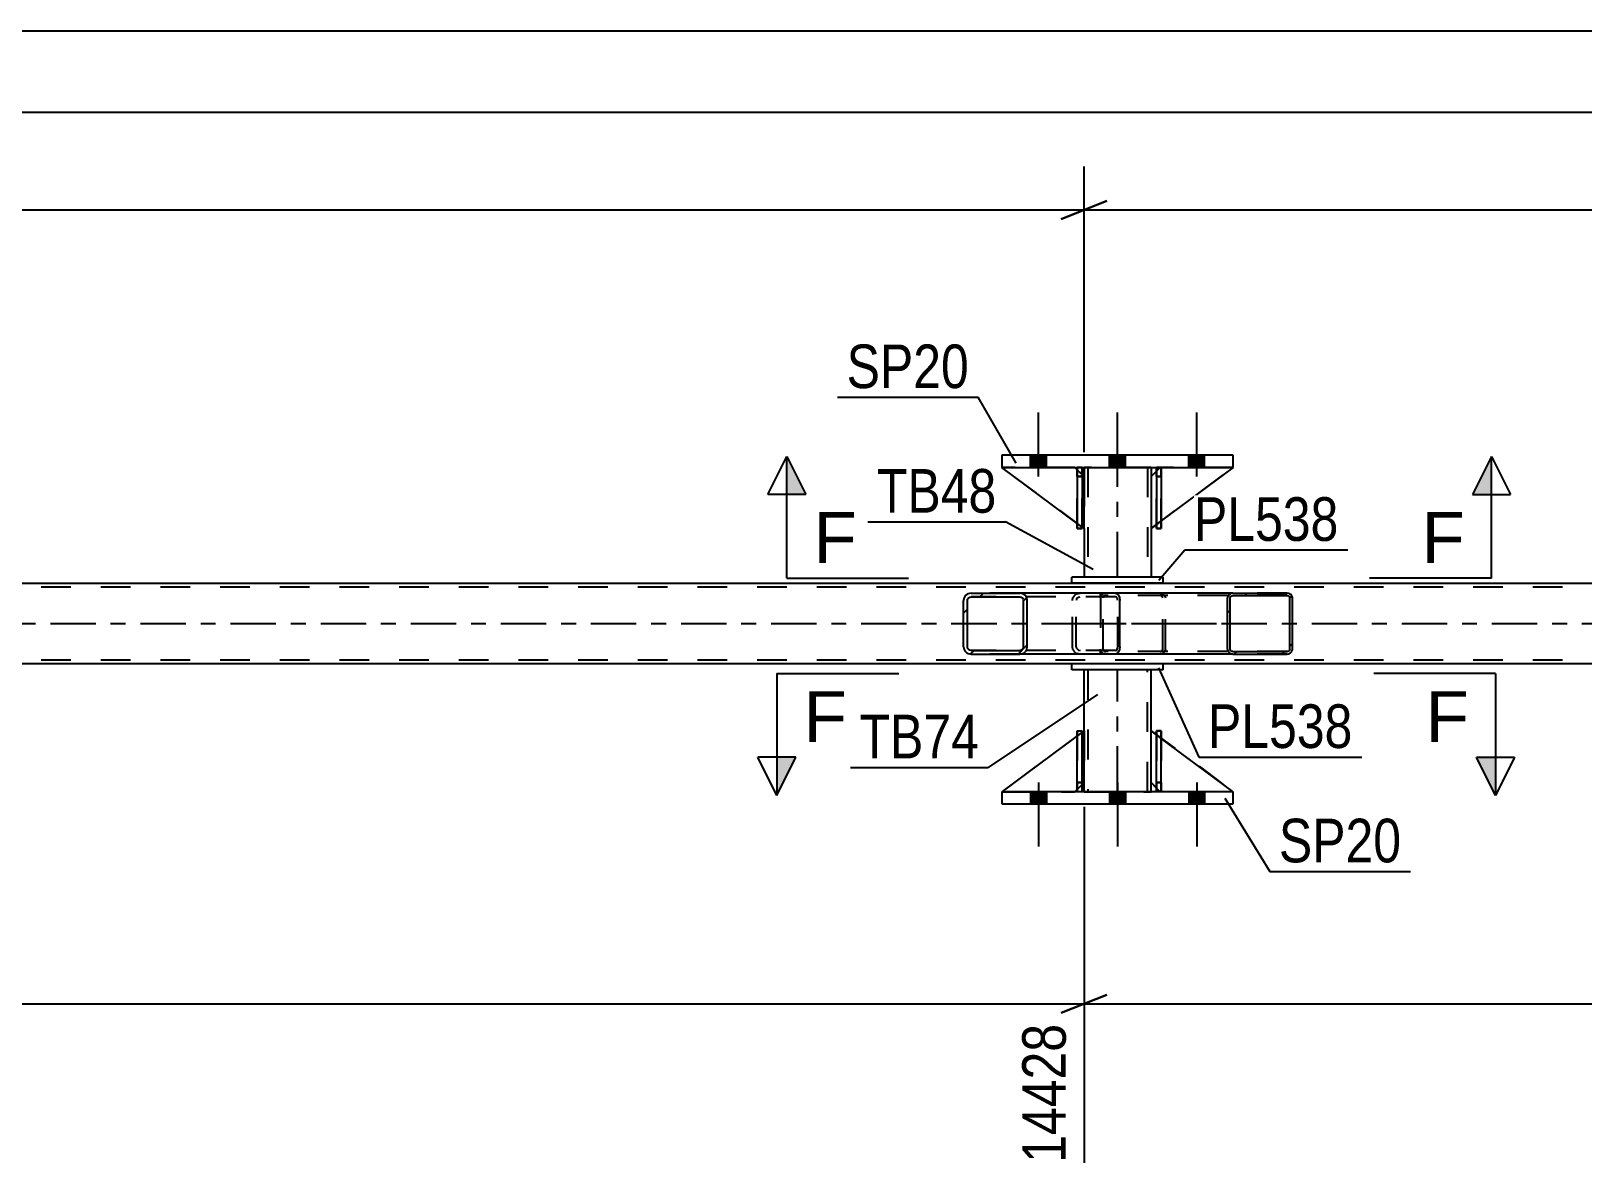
# Model space of a CAD drawing. Header units: millimetres. Extents: x 0 to 841, y 0 to 594.
# Drawn here: x 517.1 to 619, y 204.8 to 279.8 of the extents above; entities that cross this region are included whole.
import ezdxf

# ---------------------------------------------------------------- set-up
doc = ezdxf.new("R2010")
doc.units = ezdxf.units.MM
doc.linetypes.add('DXK_LINE_DOT2', pattern=[3.9198, 1.9599, -1.9599])
doc.linetypes.add('DXK_LINE_DOT3', pattern=[5.9187, 2.979, -0.9799, 0.9799, -0.9799])
doc.styles.add('Arial', font='ARIAL.TTF', dxfattribs={"height": 0.2})
doc.styles.add('Arial Narrow', font='ARIALN.TTF', dxfattribs={"height": 0.2})

# ---------------------------------------------------------------- blocks, each defined once
blk = doc.blocks.new('Part-814553119-5474 - 5433')
at = {"color": 2, "linetype": 'Continuous'}
for p, q in [((586.26, 251.1), (586.26, 250.5)), ((590.66, 251.1), (590.66, 250.5)), ((586.26, 247.1), (586.26, 243.9)), ((590.66, 247.1), (590.66, 243.9))]:
    blk.add_line(p, q, dxfattribs=at)
at = {"color": 7, "linetype": 'DXK_LINE_DOT2'}
for p, q in [((590.66, 251.1), (586.26, 251.1)), ((586.5, 251.1), (586.5, 243.9)), ((590.42, 251.1), (590.42, 243.9)), ((586.26, 250.5), (586.26, 247.1)), ((590.66, 250.5), (590.66, 247.1)), ((590.66, 243.9), (586.26, 243.9))]:
    blk.add_line(p, q, dxfattribs=at)
at = {"color": 7, "linetype": 'DXK_LINE_DOT3'}
blk.add_line((588.46, 243.9), (588.46, 251.1), dxfattribs=at)
blk = doc.blocks.new('Part-814553119-5491 - 5433')
at = {"linetype": 'Continuous'}
h = blk.add_hatch(dxfattribs=at)
h.set_pattern_fill('', scale=0.7, style=0, pattern_type=0)
h.set_pattern_definition([(45, (582.4953, 242.5513), (-1.57154, 1.57154), [])])
h.paths.add_polyline_path([(582.53, 242.37), (582.5, 242.55), (582.39, 242.71), (582.22, 242.81), (582.03, 242.85), (578.85, 242.85), (578.65, 242.81), (578.49, 242.71), (578.38, 242.55), (578.34, 242.37), (578.34, 239.33), (578.38, 239.14), (578.49, 238.99), (578.65, 238.88), (578.85, 238.85), (582.03, 238.85), (582.22, 238.88), (582.39, 238.99), (582.5, 239.14), (582.53, 239.33)])
h.paths.add_polyline_path([(582.26, 239.24), (582.21, 239.16), (582.13, 239.11), (582.03, 239.09), (578.85, 239.09), (578.75, 239.11), (578.67, 239.16), (578.61, 239.24), (578.6, 239.33), (578.6, 242.37), (578.61, 242.46), (578.67, 242.54), (578.75, 242.59), (578.85, 242.61), (582.03, 242.61), (582.13, 242.59), (582.21, 242.54), (582.26, 242.46), (582.28, 242.37), (582.28, 239.33)])
at = {"color": 2, "linetype": 'Continuous'}
for p, q in [((578.85, 242.85), (578.65, 242.81)), ((578.85, 242.85), (582.03, 242.85)), ((588.33, 242.85), (582.03, 242.85)), ((582.22, 242.81), (582.03, 242.85)), ((588.33, 242.85), (588.43, 242.81)), ((588.43, 242.81), (588.52, 242.71)), ((588.52, 242.71), (588.58, 242.55)), ((578.38, 242.55), (578.34, 242.37)), ((578.34, 239.33), (578.34, 242.37)), ((578.6, 242.37), (578.61, 242.46)), ((578.6, 239.33), (578.6, 242.37)), ((578.61, 242.46), (578.67, 242.54)), ((578.67, 242.54), (578.75, 242.59)), ((578.75, 242.59), (578.85, 242.61)), ((578.85, 242.61), (582.03, 242.61)), ((582.03, 242.61), (582.13, 242.59)), ((582.13, 242.59), (582.21, 242.54)), ((582.21, 242.54), (582.26, 242.46)), ((582.26, 242.46), (582.28, 242.37)), ((582.28, 239.33), (582.28, 242.37)), ((582.53, 242.37), (582.5, 242.55)), ((582.53, 239.33), (582.53, 242.37)), ((588.58, 242.55), (588.6, 242.37)), ((588.6, 239.33), (588.6, 242.37)), ((578.34, 239.33), (578.38, 239.14)), ((578.61, 239.24), (578.6, 239.33)), ((578.67, 239.16), (578.61, 239.24)), ((578.65, 238.88), (578.85, 238.85)), ((578.75, 239.11), (578.67, 239.16)), ((578.85, 239.09), (578.75, 239.11)), ((578.85, 239.09), (582.03, 239.09)), ((578.85, 238.85), (582.03, 238.85)), ((582.13, 239.11), (582.03, 239.09)), ((582.03, 238.85), (582.22, 238.88)), ((588.33, 238.85), (582.03, 238.85)), ((582.21, 239.16), (582.13, 239.11)), ((582.26, 239.24), (582.21, 239.16)), ((582.28, 239.33), (582.26, 239.24)), ((582.5, 239.14), (582.53, 239.33)), ((588.43, 238.88), (588.33, 238.85)), ((588.52, 238.99), (588.43, 238.88)), ((588.58, 239.14), (588.52, 238.99)), ((588.6, 239.33), (588.58, 239.14))]:
    blk.add_line(p, q, dxfattribs=at)
at = {"color": 7, "linetype": 'DXK_LINE_DOT2'}
for p, q in [((582.03, 242.85), (578.85, 242.85)), ((585.8, 242.81), (586, 242.85)), ((587.34, 242.61), (587.34, 242.85)), ((588.33, 242.61), (578.85, 242.61)), ((585.49, 242.37), (585.53, 242.55)), ((585.49, 239.33), (585.49, 242.37)), ((585.76, 242.46), (585.75, 242.37)), ((585.75, 239.33), (585.75, 242.37)), ((585.82, 242.54), (585.76, 242.46)), ((585.82, 242.54), (585.84, 242.55)), ((585.84, 242.55), (585.9, 242.59)), ((585.9, 242.59), (586, 242.61)), ((588.38, 242.59), (588.33, 242.61)), ((588.43, 242.54), (588.38, 242.59)), ((588.46, 242.46), (588.43, 242.54)), ((588.47, 242.37), (588.46, 242.46)), ((588.47, 239.33), (588.47, 242.37)), ((588.33, 239.09), (578.85, 239.09)), ((582.03, 238.85), (578.85, 238.85)), ((585.53, 239.14), (585.49, 239.33)), ((585.75, 239.33), (585.76, 239.24)), ((585.76, 239.24), (585.82, 239.16)), ((586, 238.85), (585.8, 238.88)), ((585.82, 239.16), (585.84, 239.14)), ((585.84, 239.14), (585.9, 239.11)), ((585.9, 239.11), (586, 239.09)), ((587.34, 238.85), (587.34, 239.09)), ((588.33, 239.09), (588.38, 239.11)), ((588.38, 239.11), (588.43, 239.16)), ((588.43, 239.16), (588.46, 239.24)), ((588.46, 239.24), (588.47, 239.33))]:
    blk.add_line(p, q, dxfattribs=at)
at = {"color": 2, "linetype": 'Continuous'}
for centre, start, end in [((578.83, 242.35), 111.1941, 156.1506), ((582.05, 242.35), 23.8494, 68.8059), ((578.83, 239.34), 203.8494, 248.8059), ((582.05, 239.34), 291.1941, 336.1506)]:
    blk.add_arc(centre, 0.492, start, end, dxfattribs=at)
at = {"color": 7, "linetype": 'DXK_LINE_DOT2'}
for centre, start, end in [((585.98, 242.35), 111.1941, 156.1506), ((585.98, 239.34), 203.8494, 248.8059)]:
    blk.add_arc(centre, 0.492, start, end, dxfattribs=at)
blk = doc.blocks.new('Part-814553119-5492 - 5433')
at = {"linetype": 'Continuous'}
h = blk.add_hatch(dxfattribs=at)
h.set_pattern_fill('', scale=0.7, style=0, pattern_type=0)
h.set_pattern_definition([(45, (599.9194, 242.65), (-1.57154, 1.57154), [])])
h.paths.add_polyline_path([(599.95, 242.53), (599.92, 242.65), (599.85, 242.75), (599.74, 242.82), (599.6, 242.85), (596.03, 242.85), (595.9, 242.82), (595.79, 242.75), (595.71, 242.65), (595.69, 242.53), (595.69, 239.17), (595.71, 239.05), (595.79, 238.94), (595.9, 238.87), (596.03, 238.85), (599.6, 238.85), (599.74, 238.87), (599.85, 238.94), (599.92, 239.05), (599.95, 239.17)])
h.paths.add_polyline_path([(599.76, 239.11), (599.73, 239.05), (599.67, 239.02), (599.6, 239.01), (596.03, 239.01), (595.96, 239.02), (595.91, 239.05), (595.87, 239.11), (595.86, 239.17), (595.86, 242.53), (595.87, 242.59), (595.91, 242.64), (595.96, 242.68), (596.03, 242.69), (599.6, 242.69), (599.67, 242.68), (599.73, 242.64), (599.76, 242.59), (599.78, 242.53), (599.78, 239.17)])
at = {"color": 7, "linetype": 'DXK_LINE_DOT2'}
for p, q in [((587.34, 242.55), (587.37, 242.65)), ((587.55, 242.82), (587.68, 242.85)), ((587.61, 242.68), (587.56, 242.64)), ((587.68, 242.69), (587.61, 242.68)), ((588.33, 242.85), (587.68, 242.85)), ((599.6, 242.69), (587.68, 242.69)), ((591.26, 242.85), (591.39, 242.82)), ((591.32, 242.68), (591.26, 242.69)), ((591.38, 242.64), (591.32, 242.68)), ((591.57, 242.65), (591.6, 242.53)), ((599.6, 242.85), (596.03, 242.85)), ((587.34, 242.53), (587.34, 242.55)), ((587.34, 242.53), (587.34, 239.17)), ((587.52, 242.59), (587.51, 242.53)), ((587.51, 239.17), (587.51, 242.53)), ((587.56, 242.64), (587.52, 242.59)), ((591.41, 242.59), (591.38, 242.64)), ((591.43, 242.53), (591.41, 242.59)), ((591.43, 239.17), (591.43, 242.53)), ((591.6, 239.17), (591.6, 242.53)), ((587.37, 239.05), (587.34, 239.17)), ((587.51, 239.17), (587.52, 239.11)), ((587.52, 239.11), (587.56, 239.05)), ((587.68, 238.85), (587.55, 238.87)), ((587.56, 239.05), (587.61, 239.02)), ((587.61, 239.02), (587.68, 239.01)), ((599.6, 239.01), (587.68, 239.01)), ((588.33, 238.85), (587.68, 238.85)), ((591.26, 239.01), (591.32, 239.02)), ((591.39, 238.87), (591.26, 238.85)), ((591.32, 239.02), (591.38, 239.05)), ((591.38, 239.05), (591.41, 239.11)), ((591.41, 239.11), (591.43, 239.17)), ((591.6, 239.17), (591.57, 239.05)), ((599.6, 238.85), (596.03, 238.85))]:
    blk.add_line(p, q, dxfattribs=at)
at = {"color": 2, "linetype": 'Continuous'}
for p, q in [((596.03, 242.85), (588.33, 242.85)), ((595.71, 242.65), (595.69, 242.53)), ((596.03, 242.85), (595.9, 242.82)), ((595.91, 242.64), (595.96, 242.68)), ((595.96, 242.68), (596.03, 242.69)), ((596.03, 242.85), (599.6, 242.85)), ((596.03, 242.69), (599.6, 242.69)), ((599.74, 242.82), (599.6, 242.85)), ((599.6, 242.69), (599.67, 242.68)), ((599.67, 242.68), (599.73, 242.64)), ((599.95, 242.53), (599.92, 242.65)), ((595.69, 239.17), (595.69, 242.53)), ((595.86, 242.53), (595.87, 242.59)), ((595.86, 239.17), (595.86, 242.53)), ((595.87, 242.59), (595.91, 242.64)), ((599.73, 242.64), (599.76, 242.59)), ((599.76, 242.59), (599.78, 242.53)), ((599.78, 239.17), (599.78, 242.53)), ((599.95, 239.17), (599.95, 242.53)), ((596.03, 238.85), (588.33, 238.85)), ((595.69, 239.17), (595.71, 239.05)), ((595.87, 239.11), (595.86, 239.17)), ((595.91, 239.05), (595.87, 239.11)), ((595.9, 238.87), (596.03, 238.85)), ((595.96, 239.02), (595.91, 239.05)), ((596.03, 239.01), (595.96, 239.02)), ((596.03, 239.01), (599.6, 239.01)), ((596.03, 238.85), (599.6, 238.85)), ((599.67, 239.02), (599.6, 239.01)), ((599.6, 238.85), (599.74, 238.87)), ((599.73, 239.05), (599.67, 239.02)), ((599.76, 239.11), (599.73, 239.05)), ((599.78, 239.17), (599.76, 239.11)), ((599.92, 239.05), (599.95, 239.17))]:
    blk.add_line(p, q, dxfattribs=at)
at = {"color": 7, "linetype": 'DXK_LINE_DOT3'}
blk.add_line((586.05, 240.85), (597.82, 240.85), dxfattribs=at)
at = {"color": 7, "linetype": 'DXK_LINE_DOT2'}
for centre, start, end in [((587.67, 242.51), 110.7583, 155.6801), ((591.27, 242.51), 24.3199, 69.2417), ((587.67, 239.18), 204.3199, 249.2417), ((591.27, 239.18), 290.7583, 335.6801)]:
    blk.add_arc(centre, 0.331, start, end, dxfattribs=at)
at = {"color": 2, "linetype": 'Continuous'}
for centre, start, end in [((596.02, 242.51), 110.7583, 155.68), ((599.62, 242.51), 24.32, 69.2417), ((596.02, 239.18), 204.32, 249.2417), ((599.62, 239.18), 290.7583, 335.68)]:
    blk.add_arc(centre, 0.331, start, end, dxfattribs=at)
blk = doc.blocks.new('Part-814553119-5557 - 5433')
at = {"color": 7, "linetype": 'DXK_LINE_DOT2'}
for p, q in [((585.81, 233.81), (586.13, 233.81)), ((585.81, 230.41), (585.81, 233.81)), ((585.81, 233.81), (585.81, 229.81)), ((586.13, 233.81), (586.13, 230.41)), ((586.13, 229.81), (586.13, 233.71)), ((586.13, 230.41), (585.81, 230.41)), ((585.81, 229.81), (585.81, 230.41)), ((586.13, 229.81), (585.81, 229.81)), ((586.13, 230.41), (586.13, 229.81)), ((586.13, 229.81), (586.13, 229.81))]:
    blk.add_line(p, q, dxfattribs=at)
blk = doc.blocks.new('Part-814553119-5560 - 5433')
at = {"color": 2, "linetype": 'Continuous'}
for p, q in [((591.01, 250.85), (590.66, 250.5)), ((596.06, 251.1), (591.33, 247.6)), ((590.66, 250.5), (590.66, 247.1)), ((591.01, 247.36), (590.66, 247.1))]:
    blk.add_line(p, q, dxfattribs=at)
at = {"color": 7, "linetype": 'DXK_LINE_DOT2'}
for p, q in [((591.26, 251.1), (591.01, 250.85)), ((596.06, 251.1), (591.26, 251.1)), ((591.33, 247.6), (591.01, 247.36))]:
    blk.add_line(p, q, dxfattribs=at)
blk = doc.blocks.new('Part-814553119-5563 - 5433')
at = {"color": 7, "linetype": 'DXK_LINE_DOT2'}
for p, q in [((591.26, 251.1), (590.66, 250.5)), ((590.66, 247.1), (596.06, 251.1)), ((596.06, 251.1), (591.26, 251.1)), ((590.66, 250.5), (590.66, 247.1))]:
    blk.add_line(p, q, dxfattribs=at)
blk = doc.blocks.new('Part-814553119-5566 - 5433')
at = {"color": 2, "linetype": 'Continuous'}
for p, q in [((585.81, 247.43), (580.86, 251.1)), ((585.81, 250.94), (585.66, 251.1)), ((586.26, 250.5), (586.13, 250.62)), ((586.26, 250.5), (586.26, 250.5)), ((586.26, 247.1), (586.26, 250.5)), ((586.13, 247.19), (586.26, 247.1)), ((586.26, 247.1), (586.26, 247.1))]:
    blk.add_line(p, q, dxfattribs=at)
at = {"color": 7, "linetype": 'DXK_LINE_DOT2'}
for p, q in [((585.66, 251.1), (580.86, 251.1)), ((585.66, 251.1), (586.26, 250.5)), ((586.13, 250.62), (585.81, 250.94)), ((586.26, 250.5), (586.26, 247.1)), ((586.13, 247.19), (585.81, 247.43))]:
    blk.add_line(p, q, dxfattribs=at)
blk = doc.blocks.new('Part-814553119-5569 - 5433')
at = {"color": 7, "linetype": 'DXK_LINE_DOT2'}
for p, q in [((586.26, 247.1), (580.86, 251.1)), ((580.86, 251.1), (585.66, 251.1)), ((585.66, 251.1), (586.26, 250.5)), ((586.26, 250.5), (585.66, 251.1)), ((586.26, 250.5), (586.26, 247.1)), ((586.26, 250.5), (586.26, 250.5)), ((586.26, 250.5), (586.26, 247.1))]:
    blk.add_line(p, q, dxfattribs=at)
blk = doc.blocks.new('Part-814553119-5570 - 5433')
at = {"color": 2, "linetype": 'Continuous'}
for p, q in [((591.33, 251.1), (591.01, 251.1)), ((591.01, 251.1), (591.01, 247.1)), ((591.33, 251.1), (591.33, 251.1)), ((591.33, 251.1), (591.33, 247.1)), ((591.33, 247.1), (591.01, 247.1))]:
    blk.add_line(p, q, dxfattribs=at)
at = {"color": 7, "linetype": 'DXK_LINE_DOT2'}
for p, q in [((591.01, 250.5), (591.01, 251.1)), ((591.33, 250.5), (591.33, 251.1)), ((591.33, 251.1), (591.33, 251.1)), ((591.33, 250.5), (591.01, 250.5)), ((591.01, 250.5), (591.01, 247.1)), ((591.33, 247.1), (591.33, 250.5))]:
    blk.add_line(p, q, dxfattribs=at)
blk = doc.blocks.new('Part-814553119-5571 - 5433')
at = {"color": 2, "linetype": 'Continuous'}
for p, q in [((586.13, 251.1), (585.81, 251.1)), ((585.81, 251.1), (585.81, 247.1)), ((586.13, 251.1), (586.13, 251.1)), ((586.13, 251.1), (586.13, 247.1)), ((586.13, 247.1), (585.81, 247.1))]:
    blk.add_line(p, q, dxfattribs=at)
at = {"color": 7, "linetype": 'DXK_LINE_DOT2'}
for p, q in [((585.81, 250.5), (585.81, 251.1)), ((586.13, 250.5), (586.13, 251.1)), ((586.13, 251.1), (586.13, 251.1)), ((586.13, 250.5), (585.81, 250.5)), ((585.81, 250.5), (585.81, 247.1)), ((586.13, 247.1), (586.13, 250.5))]:
    blk.add_line(p, q, dxfattribs=at)
blk = doc.blocks.new('Part-814553119-5572 - 5433')
at = {"color": 7, "linetype": 'DXK_LINE_DOT2'}
for p, q in [((591.01, 250.5), (591.01, 251.1)), ((591.01, 251.1), (591.01, 251.1)), ((591.01, 251.1), (591.01, 247.1)), ((591.33, 251.1), (591.01, 251.1)), ((591.33, 250.5), (591.33, 251.1)), ((591.33, 247.1), (591.33, 251.1)), ((591.01, 247.1), (591.01, 250.5)), ((591.01, 250.5), (591.33, 250.5)), ((591.33, 250.5), (591.33, 247.1)), ((591.01, 247.1), (591.33, 247.1))]:
    blk.add_line(p, q, dxfattribs=at)
blk = doc.blocks.new('Part-814553119-5573 - 5433')
at = {"color": 7, "linetype": 'DXK_LINE_DOT2'}
for p, q in [((585.81, 250.5), (585.81, 251.1)), ((585.81, 251.1), (585.81, 251.1)), ((585.81, 251.1), (585.81, 247.1)), ((586.13, 251.1), (585.81, 251.1)), ((586.13, 250.5), (586.13, 251.1)), ((586.13, 247.1), (586.13, 251.1)), ((585.81, 247.1), (585.81, 250.5)), ((585.81, 250.5), (586.13, 250.5)), ((586.13, 250.5), (586.13, 247.1)), ((585.81, 247.1), (586.13, 247.1))]:
    blk.add_line(p, q, dxfattribs=at)
blk = doc.blocks.new('Part-814553119-5578 - 5433')
at = {"color": 2, "linetype": 'Continuous'}
for p, q in [((586.26, 233.81), (586.26, 237.81)), ((590.66, 233.81), (590.66, 237.81)), ((586.26, 229.81), (586.26, 230.41)), ((590.66, 229.81), (590.66, 230.41))]:
    blk.add_line(p, q, dxfattribs=at)
at = {"color": 7, "linetype": 'DXK_LINE_DOT2'}
for p, q in [((590.66, 237.81), (586.26, 237.81)), ((586.5, 237.81), (586.5, 229.81)), ((590.42, 229.81), (590.42, 237.81)), ((586.26, 230.41), (586.26, 233.81)), ((590.66, 230.41), (590.66, 233.81)), ((586.26, 229.81), (590.66, 229.81))]:
    blk.add_line(p, q, dxfattribs=at)
at = {"color": 7, "linetype": 'DXK_LINE_DOT3'}
blk.add_line((588.46, 229.81), (588.46, 237.81), dxfattribs=at)
blk = doc.blocks.new('Part-814553119-5583 - 5433')
at = {"color": 2, "linetype": 'Continuous'}
for p, q in [((591.46, 238.21), (585.46, 238.21)), ((585.46, 237.81), (585.46, 238.21)), ((591.46, 237.81), (585.46, 237.81)), ((591.46, 237.81), (591.46, 238.21))]:
    blk.add_line(p, q, dxfattribs=at)
blk = doc.blocks.new('Part-814553119-5588 - 5433')
at = {"color": 2, "linetype": 'Continuous'}
for p, q in [((591.46, 243.9), (585.46, 243.9)), ((585.46, 243.5), (585.46, 243.9)), ((591.46, 243.5), (591.46, 243.9)), ((591.46, 243.5), (585.46, 243.5))]:
    blk.add_line(p, q, dxfattribs=at)
blk = doc.blocks.new('Part-814553119-5591 - 5433')
at = {"color": 7, "linetype": 'DXK_LINE_DOT2'}
for p, q in [((590.66, 230.41), (590.66, 233.81)), ((590.66, 233.81), (596.06, 229.81)), ((591.26, 229.81), (590.66, 230.41)), ((596.06, 229.81), (591.26, 229.81))]:
    blk.add_line(p, q, dxfattribs=at)
blk = doc.blocks.new('Part-814553119-5594 - 5433')
at = {"color": 2, "linetype": 'Continuous'}
for p, q in [((585.81, 233.48), (580.86, 229.81)), ((586.26, 233.81), (586.13, 233.71)), ((586.26, 230.41), (586.26, 233.81)), ((585.81, 229.96), (585.66, 229.81)), ((586.26, 230.41), (586.13, 230.28)), ((586.26, 230.41), (586.26, 230.41))]:
    blk.add_line(p, q, dxfattribs=at)
at = {"color": 7, "linetype": 'DXK_LINE_DOT2'}
for p, q in [((586.13, 233.71), (585.81, 233.48)), ((586.26, 230.41), (586.26, 233.81)), ((580.86, 229.81), (585.66, 229.81)), ((586.26, 230.41), (585.66, 229.81)), ((586.13, 230.28), (585.81, 229.96))]:
    blk.add_line(p, q, dxfattribs=at)
blk = doc.blocks.new('Part-814553119-5597 - 5433')
at = {"color": 7, "linetype": 'DXK_LINE_DOT2'}
for p, q in [((586.26, 233.81), (580.86, 229.81)), ((586.26, 230.41), (586.26, 233.81)), ((586.26, 233.81), (586.26, 230.41)), ((580.86, 229.81), (585.66, 229.81)), ((585.66, 229.81), (586.26, 230.41)), ((586.26, 230.41), (585.66, 229.81)), ((586.26, 230.41), (586.26, 230.41))]:
    blk.add_line(p, q, dxfattribs=at)
blk = doc.blocks.new('Part-814553119-5598 - 5433')
at = {"color": 2, "linetype": 'Continuous'}
for p, q in [((591.01, 229.81), (591.01, 233.81)), ((591.01, 233.81), (591.33, 233.81)), ((591.33, 229.81), (591.33, 233.81)), ((591.01, 229.81), (591.01, 229.81)), ((591.33, 229.81), (591.01, 229.81))]:
    blk.add_line(p, q, dxfattribs=at)
at = {"color": 7, "linetype": 'DXK_LINE_DOT2'}
for p, q in [((591.01, 233.81), (591.01, 230.41)), ((591.33, 230.41), (591.33, 233.81)), ((591.01, 230.41), (591.01, 229.81)), ((591.01, 230.41), (591.33, 230.41)), ((591.33, 229.81), (591.33, 230.41)), ((591.33, 229.81), (591.33, 229.81))]:
    blk.add_line(p, q, dxfattribs=at)
blk = doc.blocks.new('Part-814553119-5599 - 5433')
at = {"color": 2, "linetype": 'Continuous'}
for p, q in [((585.81, 229.81), (585.81, 233.81)), ((585.81, 233.81), (586.13, 233.81)), ((586.13, 229.81), (586.13, 233.81)), ((585.81, 229.81), (585.81, 229.81)), ((586.13, 229.81), (585.81, 229.81))]:
    blk.add_line(p, q, dxfattribs=at)
at = {"color": 7, "linetype": 'DXK_LINE_DOT2'}
for p, q in [((585.81, 233.81), (585.81, 230.41)), ((586.13, 230.41), (586.13, 233.81)), ((585.81, 230.41), (585.81, 229.81)), ((585.81, 230.41), (586.13, 230.41)), ((586.13, 229.81), (586.13, 230.41)), ((586.13, 229.81), (586.13, 229.81))]:
    blk.add_line(p, q, dxfattribs=at)
blk = doc.blocks.new('Part-814553119-5600 - 5433')
at = {"color": 7, "linetype": 'DXK_LINE_DOT2'}
for p, q in [((591.33, 233.81), (591.01, 233.81)), ((591.01, 230.41), (591.01, 233.81)), ((591.01, 233.81), (591.01, 229.81)), ((591.33, 233.81), (591.33, 230.41)), ((591.33, 229.81), (591.33, 233.81)), ((591.33, 230.41), (591.01, 230.41)), ((591.01, 229.81), (591.01, 230.41)), ((591.33, 229.81), (591.01, 229.81)), ((591.33, 230.41), (591.33, 229.81)), ((591.33, 229.81), (591.33, 229.81))]:
    blk.add_line(p, q, dxfattribs=at)
blk = doc.blocks.new('Part-814553119-5605 - 5433')
at = {"color": 2, "linetype": 'Continuous'}
for p, q in [((727.45, 243.49), (68.53, 243.49)), ((585.46, 238.21), (336.05, 238.21)), ((727.45, 238.21), (591.46, 238.21))]:
    blk.add_line(p, q, dxfattribs=at)
at = {"color": 7, "linetype": 'DXK_LINE_DOT2'}
for p, q in [((727.45, 243.25), (68.53, 243.25)), ((727.45, 238.45), (68.53, 238.45)), ((591.46, 238.21), (585.46, 238.21))]:
    blk.add_line(p, q, dxfattribs=at)
at = {"color": 7, "linetype": 'DXK_LINE_DOT3'}
blk.add_line((68.53, 240.85), (727.45, 240.85), dxfattribs=at)
blk = doc.blocks.new('Part-814553119-5612 - 5433')
at = {"color": 2, "linetype": 'Continuous'}
for p, q in [((596.06, 251.9), (580.86, 251.9)), ((580.86, 251.9), (580.86, 251.1)), ((596.06, 251.1), (596.06, 251.9)), ((580.86, 251.1), (596.06, 251.1))]:
    blk.add_line(p, q, dxfattribs=at)
blk = doc.blocks.new('Part-814553119-5617 - 5433')
at = {"color": 2, "linetype": 'Continuous'}
for p, q in [((580.86, 229.81), (580.86, 229.01)), ((596.06, 229.81), (580.86, 229.81)), ((596.06, 229.01), (596.06, 229.81)), ((580.86, 229.01), (596.06, 229.01))]:
    blk.add_line(p, q, dxfattribs=at)
blk = doc.blocks.new('Part-814553119-5620 - 5433')
at = {"color": 2, "linetype": 'Continuous'}
for p, q in [((590.66, 230.41), (590.66, 233.81)), ((591.01, 233.55), (590.66, 233.81)), ((596.06, 229.81), (591.33, 233.31)), ((591.01, 230.05), (590.66, 230.41))]:
    blk.add_line(p, q, dxfattribs=at)
at = {"color": 7, "linetype": 'DXK_LINE_DOT2'}
for p, q in [((591.33, 233.31), (591.01, 233.55)), ((591.26, 229.81), (591.01, 230.05)), ((596.06, 229.81), (591.26, 229.81)), ((596.06, 229.81), (596.06, 229.81)), ((596.06, 229.81), (596.06, 229.81))]:
    blk.add_line(p, q, dxfattribs=at)
blk = doc.blocks.new('Bolt-814553119-5667 - 5433')
at = {"linetype": 'Continuous'}
for points in [[(582.74, 251.1), (583.78, 251.1), (583.78, 251.9), (582.74, 251.9)], [(582.74, 251.1), (583.78, 251.1), (583.78, 251.9), (582.74, 251.9)], [(582.74, 251.1), (583.78, 251.1), (583.78, 251.9), (582.74, 251.9)], [(587.94, 251.1), (588.98, 251.1), (588.98, 251.9), (587.94, 251.9)], [(587.94, 251.1), (588.98, 251.1), (588.98, 251.9), (587.94, 251.9)], [(593.14, 251.1), (594.18, 251.1), (594.18, 251.9), (593.14, 251.9)], [(593.14, 251.1), (594.18, 251.1), (594.18, 251.9), (593.14, 251.9)], [(593.14, 251.1), (594.18, 251.1), (594.18, 251.9), (593.14, 251.9)]]:
    blk.add_hatch(color=1, dxfattribs=at).paths.add_polyline_path(points)
at = {"color": 1, "linetype": 'Continuous'}
for p, q in [((583.26, 250.5), (583.26, 254.7)), ((583.26, 250.5), (583.26, 254.7)), ((583.26, 250.5), (583.26, 254.7)), ((588.46, 250.5), (588.46, 254.7)), ((588.46, 250.5), (588.46, 254.7)), ((593.66, 250.5), (593.66, 254.7)), ((593.66, 250.5), (593.66, 254.7)), ((593.66, 250.5), (593.66, 254.7)), ((582.74, 251.1), (582.74, 251.9)), ((582.74, 251.1), (582.74, 251.9)), ((582.74, 251.1), (582.74, 251.9)), ((583.78, 251.1), (583.78, 251.9)), ((583.78, 251.1), (583.78, 251.9)), ((583.78, 251.1), (583.78, 251.9)), ((587.94, 251.1), (587.94, 251.9)), ((587.94, 251.1), (587.94, 251.9)), ((588.98, 251.1), (588.98, 251.9)), ((588.98, 251.1), (588.98, 251.9)), ((593.14, 251.1), (593.14, 251.9)), ((593.14, 251.1), (593.14, 251.9)), ((593.14, 251.1), (593.14, 251.9)), ((594.18, 251.1), (594.18, 251.9)), ((594.18, 251.1), (594.18, 251.9)), ((594.18, 251.1), (594.18, 251.9))]:
    blk.add_line(p, q, dxfattribs=at)
blk = doc.blocks.new('Bolt-814553119-5668 - 5433')
at = {"linetype": 'Continuous'}
for points in [[(583.78, 229.81), (582.74, 229.81), (582.74, 229.01), (583.78, 229.01)], [(583.78, 229.81), (582.74, 229.81), (582.74, 229.01), (583.78, 229.01)], [(583.78, 229.81), (582.74, 229.81), (582.74, 229.01), (583.78, 229.01)], [(588.98, 229.81), (587.94, 229.81), (587.94, 229.01), (588.98, 229.01)], [(588.98, 229.81), (587.94, 229.81), (587.94, 229.01), (588.98, 229.01)], [(594.18, 229.81), (593.14, 229.81), (593.14, 229.01), (594.18, 229.01)], [(594.18, 229.81), (593.14, 229.81), (593.14, 229.01), (594.18, 229.01)], [(594.18, 229.81), (593.14, 229.81), (593.14, 229.01), (594.18, 229.01)]]:
    blk.add_hatch(color=1, dxfattribs=at).paths.add_polyline_path(points)
at = {"color": 1, "linetype": 'Continuous'}
for p, q in [((582.74, 229.81), (582.74, 229.01)), ((582.74, 229.81), (582.74, 229.01)), ((582.74, 229.81), (582.74, 229.01)), ((583.26, 230.41), (583.26, 226.21)), ((583.26, 230.41), (583.26, 226.21)), ((583.26, 230.41), (583.26, 226.21)), ((583.78, 229.81), (583.78, 229.01)), ((583.78, 229.81), (583.78, 229.01)), ((583.78, 229.81), (583.78, 229.01)), ((587.94, 229.81), (587.94, 229.01)), ((587.94, 229.81), (587.94, 229.01)), ((588.46, 230.41), (588.46, 226.21)), ((588.46, 230.41), (588.46, 226.21)), ((588.98, 229.81), (588.98, 229.01)), ((588.98, 229.81), (588.98, 229.01)), ((593.14, 229.81), (593.14, 229.01)), ((593.14, 229.81), (593.14, 229.01)), ((593.14, 229.81), (593.14, 229.01)), ((593.66, 230.41), (593.66, 226.21)), ((593.66, 230.41), (593.66, 226.21)), ((593.66, 230.41), (593.66, 226.21)), ((594.18, 229.81), (594.18, 229.01)), ((594.18, 229.81), (594.18, 229.01)), ((594.18, 229.81), (594.18, 229.01))]:
    blk.add_line(p, q, dxfattribs=at)
blk = doc.blocks.new('StraightDimension-814553119-5767 - 5433')
at = {"color": 7, "linetype": 'Continuous'}
for p, q in [((736.07, 237.21), (736.07, 205.44)), ((586.26, 228.81), (586.26, 205.44)), ((587.76, 216.48), (584.76, 215.28)), ((734.57, 215.28), (737.57, 216.48)), ((586.26, 215.88), (736.07, 215.88))]:
    blk.add_line(p, q, dxfattribs=at)
at = {"color": 0}
blk.add_wipeout([(665.42, 216.63), (665.42, 220.83), (656.91, 220.83), (656.91, 216.63)], dxfattribs=at)
at = {"color": 3, "style": 'Arial Narrow'}
blk.add_text('3899', height=2.863, dxfattribs=at).set_placement((657.51, 217.23))
at = {"color": 0, "linetype": 'Continuous'}
blk.add_wipeout([(735.47, 215.18), (731.27, 215.18), (731.27, 204.84), (735.47, 204.84)], dxfattribs=at)
at = {"color": 3, "linetype": 'Continuous', "style": 'Arial Narrow'}
blk.add_text('18326', height=2.863, rotation=90.0002, dxfattribs=at).set_placement((734.87, 205.44))
blk = doc.blocks.new('StraightDimension-814553119-5772 - 5433')
at = {"color": 7, "linetype": 'Continuous'}
for p, q in [((586.26, 228.81), (586.26, 205.44)), ((584.76, 215.28), (587.76, 216.48)), ((330.85, 215.88), (586.26, 215.88))]:
    blk.add_line(p, q, dxfattribs=at)
at = {"color": 0, "linetype": 'Continuous'}
blk.add_wipeout([(585.66, 215.18), (581.46, 215.18), (581.46, 204.84), (585.66, 204.84)], dxfattribs=at)
at = {"color": 3, "linetype": 'Continuous', "style": 'Arial Narrow'}
blk.add_text('14428', height=2.863, rotation=90.0002, dxfattribs=at).set_placement((585.06, 205.44))
blk = doc.blocks.new('StraightDimension-814553119-5785 - 5433')
at = {"color": 7, "linetype": 'Continuous'}
blk.add_line((59.27, 279.76), (736.71, 279.76), dxfattribs=at)
blk = doc.blocks.new('StraightDimension-814553119-5801 - 5433')
at = {"color": 7, "linetype": 'Continuous'}
for p, q in [((586.26, 252.1), (586.26, 270.86)), ((736.07, 244.49), (736.07, 270.86)), ((587.76, 268.61), (584.76, 267.41)), ((734.57, 267.41), (737.57, 268.61)), ((586.26, 268.01), (736.07, 268.01))]:
    blk.add_line(p, q, dxfattribs=at)
at = {"color": 0}
blk.add_wipeout([(665.42, 268.76), (665.42, 272.96), (656.91, 272.96), (656.91, 268.76)], dxfattribs=at)
at = {"color": 3, "style": 'Arial Narrow'}
blk.add_text('3899', height=2.863, dxfattribs=at).set_placement((657.51, 269.36))
blk = doc.blocks.new('StraightDimension-814553119-5806 - 5433')
at = {"color": 7, "linetype": 'Continuous'}
for p, q in [((586.26, 252.1), (586.26, 270.86)), ((584.76, 267.41), (587.76, 268.61)), ((330.85, 268.01), (586.26, 268.01))]:
    blk.add_line(p, q, dxfattribs=at)
blk = doc.blocks.new('StraightDimension-814553119-9070 - 5433')
at = {"color": 7, "linetype": 'Continuous'}
blk.add_line((59.91, 274.44), (736.07, 274.44), dxfattribs=at)
blk = doc.blocks.new('Mark-814553119-5470 - 5433')
at = {"color": 30, "linetype": 'Continuous'}
for p in [(572.05, 247.53), (586.85, 244.39)]:
    blk.add_line(p, (581.1, 247.53), dxfattribs=at)
at = {"color": 0}
blk.add_wipeout([(580.5, 248.13), (580.5, 251.13), (572.65, 251.13), (572.65, 248.13)], dxfattribs=at)
blk.add_wipeout([(580.5, 248.13), (580.5, 251.13), (572.65, 251.13), (572.65, 248.13)], dxfattribs=at)
at = {"color": 3, "style": 'Arial Narrow'}
blk.add_text('TB48', height=2.863, dxfattribs=at).set_placement((572.65, 248.13))
blk = doc.blocks.new('Mark-814553119-5574 - 5433')
at = {"color": 30, "linetype": 'Continuous'}
for p in [(587.15, 236.2), (570.91, 231.4)]:
    blk.add_line(p, (579.96, 231.4), dxfattribs=at)
at = {"color": 0}
blk.add_wipeout([(579.36, 232), (579.36, 235), (571.51, 235), (571.51, 232)], dxfattribs=at)
blk.add_wipeout([(579.36, 232), (579.36, 235), (571.51, 235), (571.51, 232)], dxfattribs=at)
at = {"color": 3, "style": 'Arial Narrow'}
blk.add_text('TB74', height=2.863, dxfattribs=at).set_placement((571.51, 232))
blk = doc.blocks.new('Mark-814553119-5579 - 5433')
at = {"color": 30, "linetype": 'Continuous'}
for p, q in [((591.14, 237.94), (593.8, 232.08)), ((593.8, 232.08), (604.5, 232.08))]:
    blk.add_line(p, q, dxfattribs=at)
at = {"color": 0}
blk.add_wipeout([(603.9, 232.68), (603.9, 235.68), (594.4, 235.68), (594.4, 232.68)], dxfattribs=at)
blk.add_wipeout([(603.9, 232.68), (603.9, 235.68), (594.4, 235.68), (594.4, 232.68)], dxfattribs=at)
at = {"color": 3, "style": 'Arial Narrow'}
blk.add_text('PL538', height=2.863, dxfattribs=at).set_placement((594.4, 232.68))
blk = doc.blocks.new('Mark-814553119-5584 - 5433')
at = {"color": 30, "linetype": 'Continuous'}
for p, q in [((591.18, 243.69), (592.88, 245.68)), ((592.88, 245.68), (603.58, 245.68))]:
    blk.add_line(p, q, dxfattribs=at)
at = {"color": 0}
blk.add_wipeout([(602.98, 246.28), (602.98, 249.28), (593.48, 249.28), (593.48, 246.28)], dxfattribs=at)
blk.add_wipeout([(602.98, 246.28), (602.98, 249.28), (593.48, 249.28), (593.48, 246.28)], dxfattribs=at)
at = {"color": 3, "style": 'Arial Narrow'}
blk.add_text('PL538', height=2.863, dxfattribs=at).set_placement((593.48, 246.28))
blk = doc.blocks.new('Mark-814553119-5608 - 5433')
at = {"color": 30, "linetype": 'Continuous'}
for p in [(570.06, 255.71), (581.8, 251.38)]:
    blk.add_line(p, (579.3, 255.71), dxfattribs=at)
at = {"color": 0}
blk.add_wipeout([(578.7, 256.31), (578.7, 259.31), (570.66, 259.31), (570.66, 256.31)], dxfattribs=at)
blk.add_wipeout([(578.7, 256.31), (578.7, 259.31), (570.66, 259.31), (570.66, 256.31)], dxfattribs=at)
at = {"color": 3, "style": 'Arial Narrow'}
blk.add_text('SP20', height=2.863, dxfattribs=at).set_placement((570.66, 256.31))
blk = doc.blocks.new('Mark-814553119-5613 - 5433')
at = {"color": 30, "linetype": 'Continuous'}
for p, q in [((595.5, 229.39), (598.46, 224.57)), ((598.46, 224.57), (607.7, 224.57))]:
    blk.add_line(p, q, dxfattribs=at)
at = {"color": 0}
blk.add_wipeout([(607.1, 225.17), (607.1, 228.17), (599.06, 228.17), (599.06, 225.17)], dxfattribs=at)
blk.add_wipeout([(607.1, 225.17), (607.1, 228.17), (599.06, 228.17), (599.06, 225.17)], dxfattribs=at)
at = {"color": 3, "style": 'Arial Narrow'}
blk.add_text('SP20', height=2.863, dxfattribs=at).set_placement((599.06, 225.17))
blk = doc.blocks.new('SectionMark-814553119-5901 - 5433')
at = {"linetype": 'Continuous'}
for points in [[(566.08, 232.07), (567.33, 232.07), (566.08, 229.57)], [(612.04, 232.07), (613.29, 232.07), (613.29, 229.57)]]:
    blk.add_hatch(color=6, dxfattribs=at).paths.add_polyline_path(points)
at = {"color": 6, "linetype": 'Continuous'}
for p, q in [((566.08, 237.57), (574.08, 237.57)), ((566.08, 237.57), (566.08, 229.57)), ((613.29, 237.57), (605.29, 237.57)), ((613.29, 237.57), (613.29, 229.57)), ((566.08, 229.57), (564.83, 232.07)), ((567.33, 232.07), (564.83, 232.07)), ((566.08, 229.57), (567.33, 232.07)), ((612.04, 232.07), (614.54, 232.07)), ((613.29, 229.57), (612.04, 232.07)), ((614.54, 232.07), (613.29, 229.57))]:
    blk.add_line(p, q, dxfattribs=at)
at = {"color": 0, "linetype": 'Continuous'}
for points in [[(570.68, 233.07), (570.68, 236.57), (567.83, 236.57), (567.83, 233.07)], [(611.54, 233.07), (611.54, 236.57), (608.69, 236.57), (608.69, 233.07)]]:
    blk.add_wipeout(points, dxfattribs=at)
at = {"color": 3, "linetype": 'Continuous', "style": 'Arial'}
for p in [(567.83, 233.07), (608.69, 233.07)]:
    blk.add_text('F', height=3.34, dxfattribs=at).set_placement(p)
blk = doc.blocks.new('SectionMark-814553119-5905 - 5433')
at = {"linetype": 'Continuous'}
for points in [[(567.98, 249.33), (566.73, 249.33), (566.73, 251.83)], [(613.02, 249.33), (611.77, 249.33), (613.02, 251.83)]]:
    blk.add_hatch(color=6, dxfattribs=at).paths.add_polyline_path(points)
at = {"color": 6, "linetype": 'Continuous'}
for p, q in [((565.48, 249.33), (566.73, 251.83)), ((566.73, 243.83), (566.73, 251.83)), ((566.73, 251.83), (567.98, 249.33)), ((613.02, 251.83), (611.77, 249.33)), ((613.02, 243.83), (613.02, 251.83)), ((613.02, 251.83), (614.27, 249.33)), ((567.98, 249.33), (565.48, 249.33)), ((611.77, 249.33), (614.27, 249.33)), ((566.73, 243.83), (574.73, 243.83)), ((613.02, 243.83), (605.02, 243.83))]:
    blk.add_line(p, q, dxfattribs=at)
at = {"color": 0, "linetype": 'Continuous'}
for points in [[(571.33, 244.83), (571.33, 248.33), (568.48, 248.33), (568.48, 244.83)], [(611.27, 244.83), (611.27, 248.33), (608.42, 248.33), (608.42, 244.83)]]:
    blk.add_wipeout(points, dxfattribs=at)
at = {"color": 3, "linetype": 'Continuous', "style": 'Arial'}
for p in [(568.48, 244.83), (608.42, 244.83)]:
    blk.add_text('F', height=3.34, dxfattribs=at).set_placement(p)

msp = doc.modelspace()

# ---------------------------------------------------------------- block references
for name in ['Bolt-814553119-5667 - 5433', 'Part-814553119-5612 - 5433', 'Part-814553119-5566 - 5433', 'Part-814553119-5569 - 5433', 'Part-814553119-5571 - 5433', 'Part-814553119-5573 - 5433', 'Part-814553119-5474 - 5433', 'Part-814553119-5560 - 5433', 'Part-814553119-5563 - 5433', 'Part-814553119-5570 - 5433', 'Part-814553119-5572 - 5433', 'Part-814553119-5588 - 5433', 'Part-814553119-5605 - 5433', 'Part-814553119-5491 - 5433', 'Part-814553119-5492 - 5433', 'Part-814553119-5583 - 5433', 'Part-814553119-5578 - 5433', 'Part-814553119-5594 - 5433', 'Part-814553119-5597 - 5433', 'Part-814553119-5557 - 5433', 'Part-814553119-5599 - 5433', 'Part-814553119-5591 - 5433', 'Part-814553119-5620 - 5433', 'Part-814553119-5598 - 5433', 'Part-814553119-5600 - 5433', 'Part-814553119-5617 - 5433', 'Bolt-814553119-5668 - 5433']:
    msp.add_blockref(name, (0, 0))

# ---------------------------------------------------------------- next in the draw order: block references
for name in ['StraightDimension-814553119-5785 - 5433', 'StraightDimension-814553119-5767 - 5433']:
    msp.add_blockref(name, (0, 0))

# ---------------------------------------------------------------- next in the draw order: block references
for name in ['StraightDimension-814553119-5801 - 5433', 'Mark-814553119-5579 - 5433', 'Mark-814553119-5574 - 5433', 'StraightDimension-814553119-5772 - 5433', 'Mark-814553119-5613 - 5433']:
    msp.add_blockref(name, (0, 0))

# ---------------------------------------------------------------- next in the draw order: block references
for name in ['StraightDimension-814553119-5806 - 5433', 'SectionMark-814553119-5901 - 5433']:
    msp.add_blockref(name, (0, 0))

# ---------------------------------------------------------------- next in the draw order: block references
msp.add_blockref('StraightDimension-814553119-9070 - 5433', (0, 0))

# ---------------------------------------------------------------- next in the draw order: block references
for name in ['Mark-814553119-5470 - 5433', 'Mark-814553119-5584 - 5433']:
    msp.add_blockref(name, (0, 0))

# ---------------------------------------------------------------- next in the draw order: block references
msp.add_blockref('Mark-814553119-5608 - 5433', (0, 0))

# ---------------------------------------------------------------- next in the draw order: block references
msp.add_blockref('SectionMark-814553119-5905 - 5433', (0, 0))

doc.saveas('drawing.dxf')
